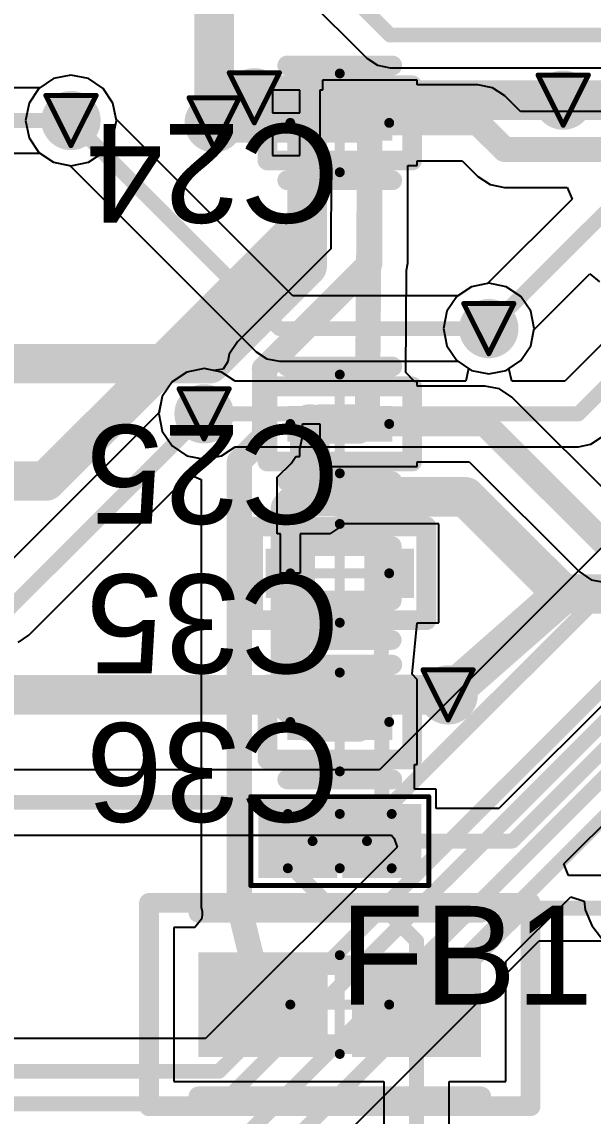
# Model space of a CAD drawing. Header units: millimetres. Extents: x 9.6 to 105, y 7.6 to 66.9.
# Drawn here: x 51.27 to 57.04, y 34.39 to 45.47 of the extents above; entities that cross this region are included whole.
import ezdxf

# ---------------------------------------------------------------- set-up
doc = ezdxf.new("R2010")
doc.units = ezdxf.units.MM
for name, color, linetype in [('BottomLayer', 5, 'Continuous'), ('BottomSolder', 6, 'Continuous'), ('DrillDrawing', 1, 'Continuous'), ('Mechanical13', 56, 'Continuous'), ('Mechanical15', 56, 'Continuous'), ('Mechanical16', 56, 'Continuous'), ('Mechanical2', 216, 'Continuous'), ('Mechanical3', 76, 'Continuous'), ('Mechanical5', 56, 'Continuous'), ('TopLayer', 1, 'Continuous'), ('TopOverlay', 2, 'Continuous'), ('TopPaste', 8, 'Continuous'), ('TopSolder', 216, 'Continuous'), ('ViaHoleLayer', 16, 'Continuous')]:
    doc.layers.add(name, color=color, linetype=linetype)
doc.styles.add('Arial', font='arial.ttf', dxfattribs={"height": 0.2})

msp = doc.modelspace()

# ---------------------------------------------------------------- hatches: boundary and pattern name
at = {"layer": 'BottomLayer'}
h = msp.add_hatch(color=5, dxfattribs=at)
edge = h.paths.add_edge_path()
edge.add_arc((53.619, 44.704), 0.2, 0, 360)
h = msp.add_hatch(color=5, dxfattribs=at)
edge = h.paths.add_edge_path()
edge.add_arc((56.742, 44.68), 0.2, 0, 360)
h = msp.add_hatch(color=5, dxfattribs=at)
edge = h.paths.add_edge_path()
edge.add_arc((51.765, 44.474), 0.2, 0, 360)
h = msp.add_hatch(color=5, dxfattribs=at)
edge = h.paths.add_edge_path()
edge.add_arc((53.213, 44.45), 0.2, 0, 360)
h = msp.add_hatch(color=5, dxfattribs=at)
edge = h.paths.add_edge_path()
edge.add_arc((55.99, 42.367), 0.2, 0, 360)
h = msp.add_hatch(color=5, dxfattribs=at)
edge = h.paths.add_edge_path()
edge.add_arc((53.111, 41.504), 0.2, 0, 360)
h = msp.add_hatch(color=5, dxfattribs=at)
edge = h.paths.add_edge_path()
edge.add_arc((55.578, 38.659), 0.2, 0, 360)
at = {"layer": 'BottomSolder'}
h = msp.add_hatch(color=6, dxfattribs=at)
edge = h.paths.add_edge_path()
edge.add_arc((53.619, 44.704), 0.3, 0, 360)
h = msp.add_hatch(color=6, dxfattribs=at)
edge = h.paths.add_edge_path()
edge.add_arc((56.742, 44.68), 0.3, 0, 360)
h = msp.add_hatch(color=6, dxfattribs=at)
edge = h.paths.add_edge_path()
edge.add_arc((51.765, 44.474), 0.3, 0, 360)
h = msp.add_hatch(color=6, dxfattribs=at)
edge = h.paths.add_edge_path()
edge.add_arc((53.213, 44.45), 0.3, 0, 360)
h = msp.add_hatch(color=6, dxfattribs=at)
edge = h.paths.add_edge_path()
edge.add_arc((55.99, 42.367), 0.3, 0, 360)
h = msp.add_hatch(color=6, dxfattribs=at)
edge = h.paths.add_edge_path()
edge.add_arc((53.111, 41.504), 0.3, 0, 360)
h = msp.add_hatch(color=6, dxfattribs=at)
edge = h.paths.add_edge_path()
edge.add_arc((55.578, 38.659), 0.3, 0, 360)
at = {"layer": 'TopLayer'}
h = msp.add_hatch(color=1, dxfattribs=at)
edge = h.paths.add_edge_path()
edge.add_arc((53.619, 44.704), 0.2, 0, 360)
h = msp.add_hatch(color=1, dxfattribs=at)
edge = h.paths.add_edge_path()
edge.add_arc((56.742, 44.68), 0.2, 0, 360)
h = msp.add_hatch(color=1, dxfattribs=at)
edge = h.paths.add_edge_path()
edge.add_arc((51.765, 44.474), 0.2, 0, 360)
h = msp.add_hatch(color=1, dxfattribs=at)
edge = h.paths.add_edge_path()
edge.add_arc((53.213, 44.45), 0.2, 0, 360)
for points in [[(54.408, 44.269), (53.952, 44.269), (53.952, 44.631), (54.408, 44.631)], [(55.014, 44.269), (54.558, 44.269), (54.558, 44.631), (55.014, 44.631)], [(54.408, 41.221), (53.952, 41.221), (53.952, 41.583), (54.408, 41.583)], [(55.014, 41.221), (54.558, 41.221), (54.558, 41.583), (55.014, 41.583)], [(54.233, 39.64), (53.733, 39.64), (53.733, 40.14), (54.233, 40.14)], [(55.233, 39.64), (54.733, 39.64), (54.733, 40.14), (55.233, 40.14)], [(54.408, 38.204), (53.952, 38.204), (53.952, 38.565), (54.408, 38.565)], [(55.014, 38.204), (54.558, 38.204), (54.558, 38.565), (55.014, 38.565)], [(54.358, 37.454), (54.358, 36.904), (53.758, 36.904), (53.758, 37.454)], [(55.208, 37.454), (55.208, 36.904), (54.608, 36.904), (54.608, 37.454)], [(53.054, 36.053), (54.36, 36.053), (54.36, 34.995), (53.054, 34.995)], [(54.606, 36.053), (55.912, 36.053), (55.912, 34.995), (54.606, 34.995)]]:
    msp.add_hatch(color=1, dxfattribs=at).paths.add_polyline_path(points)
h = msp.add_hatch(color=1, dxfattribs=at)
edge = h.paths.add_edge_path()
edge.add_arc((55.99, 42.367), 0.2, 0, 360)
h = msp.add_hatch(color=1, dxfattribs=at)
edge = h.paths.add_edge_path()
edge.add_arc((53.111, 41.504), 0.2, 0, 360)
h = msp.add_hatch(color=1, dxfattribs=at)
edge = h.paths.add_edge_path()
edge.add_arc((55.578, 38.659), 0.2, 0, 360)
at = {"layer": 'TopPaste'}
for points in [[(54.408, 44.269), (53.952, 44.269), (53.952, 44.631), (54.408, 44.631)], [(55.014, 44.269), (54.558, 44.269), (54.558, 44.631), (55.014, 44.631)], [(54.408, 41.221), (53.952, 41.221), (53.952, 41.583), (54.408, 41.583)], [(55.014, 41.221), (54.558, 41.221), (54.558, 41.583), (55.014, 41.583)], [(54.233, 39.64), (53.733, 39.64), (53.733, 40.14), (54.233, 40.14)], [(55.233, 39.64), (54.733, 39.64), (54.733, 40.14), (55.233, 40.14)], [(54.408, 38.204), (53.952, 38.204), (53.952, 38.565), (54.408, 38.565)], [(55.014, 38.204), (54.558, 38.204), (54.558, 38.565), (55.014, 38.565)], [(54.308, 37.404), (54.308, 36.954), (53.808, 36.954), (53.808, 37.404)], [(55.158, 37.404), (55.158, 36.954), (54.658, 36.954), (54.658, 37.404)], [(53.054, 36.053), (54.36, 36.053), (54.36, 34.995), (53.054, 34.995)], [(54.606, 36.053), (55.912, 36.053), (55.912, 34.995), (54.606, 34.995)]]:
    msp.add_hatch(color=8, dxfattribs=at).paths.add_polyline_path(points)
at = {"layer": 'TopSolder'}
h = msp.add_hatch(color=216, dxfattribs=at)
edge = h.paths.add_edge_path()
edge.add_arc((53.619, 44.704), 0.3, 0, 360)
h = msp.add_hatch(color=216, dxfattribs=at)
edge = h.paths.add_edge_path()
edge.add_arc((56.742, 44.68), 0.3, 0, 360)
h = msp.add_hatch(color=216, dxfattribs=at)
edge = h.paths.add_edge_path()
edge.add_arc((51.765, 44.474), 0.3, 0, 360)
h = msp.add_hatch(color=216, dxfattribs=at)
edge = h.paths.add_edge_path()
edge.add_arc((53.213, 44.45), 0.3, 0, 360)
for points in [[(54.408, 44.269), (53.952, 44.269), (53.952, 44.631), (54.408, 44.631)], [(55.014, 44.269), (54.558, 44.269), (54.558, 44.631), (55.014, 44.631)], [(54.408, 41.221), (53.952, 41.221), (53.952, 41.583), (54.408, 41.583)], [(55.014, 41.221), (54.558, 41.221), (54.558, 41.583), (55.014, 41.583)], [(54.233, 39.64), (53.733, 39.64), (53.733, 40.14), (54.233, 40.14)], [(55.233, 39.64), (54.733, 39.64), (54.733, 40.14), (55.233, 40.14)], [(54.408, 38.204), (53.952, 38.204), (53.952, 38.565), (54.408, 38.565)], [(55.014, 38.204), (54.558, 38.204), (54.558, 38.565), (55.014, 38.565)], [(54.458, 37.554), (54.458, 36.804), (53.658, 36.804), (53.658, 37.554)], [(55.308, 37.554), (55.308, 36.804), (54.508, 36.804), (54.508, 37.554)], [(53.054, 36.053), (54.36, 36.053), (54.36, 34.995), (53.054, 34.995)], [(54.606, 36.053), (55.912, 36.053), (55.912, 34.995), (54.606, 34.995)]]:
    msp.add_hatch(color=216, dxfattribs=at).paths.add_polyline_path(points)
h = msp.add_hatch(color=216, dxfattribs=at)
edge = h.paths.add_edge_path()
edge.add_arc((55.99, 42.367), 0.3, 0, 360)
h = msp.add_hatch(color=216, dxfattribs=at)
edge = h.paths.add_edge_path()
edge.add_arc((53.111, 41.504), 0.3, 0, 360)
h = msp.add_hatch(color=216, dxfattribs=at)
edge = h.paths.add_edge_path()
edge.add_arc((55.578, 38.659), 0.3, 0, 360)
at = {"layer": 'ViaHoleLayer'}
h = msp.add_hatch(color=16, dxfattribs=at)
edge = h.paths.add_edge_path()
edge.add_arc((53.619, 44.704), 0.1, 0, 360)
h = msp.add_hatch(color=16, dxfattribs=at)
edge = h.paths.add_edge_path()
edge.add_arc((56.742, 44.68), 0.1, 0, 360)
h = msp.add_hatch(color=16, dxfattribs=at)
edge = h.paths.add_edge_path()
edge.add_arc((51.765, 44.474), 0.1, 0, 360)
h = msp.add_hatch(color=16, dxfattribs=at)
edge = h.paths.add_edge_path()
edge.add_arc((53.213, 44.45), 0.1, 0, 360)
h = msp.add_hatch(color=16, dxfattribs=at)
edge = h.paths.add_edge_path()
edge.add_arc((55.99, 42.367), 0.1, 0, 360)
h = msp.add_hatch(color=16, dxfattribs=at)
edge = h.paths.add_edge_path()
edge.add_arc((53.111, 41.504), 0.1, 0, 360)
h = msp.add_hatch(color=16, dxfattribs=at)
edge = h.paths.add_edge_path()
edge.add_arc((55.578, 38.659), 0.1, 0, 360)

# ---------------------------------------------------------------- linework, layer by layer
at = {"layer": 'BottomLayer'}
for p, q in [((51.59, 44.898), (51.441, 44.799)), ((51.765, 44.933), (51.59, 44.898)), ((51.941, 44.898), (51.765, 44.933)), ((52.09, 44.799), (51.941, 44.898)), ((51.441, 44.799), (51.341, 44.65)), ((52.189, 44.65), (52.09, 44.799)), ((51.341, 44.65), (51.306, 44.474)), ((52.222, 44.487), (52.189, 44.65)), ((51.306, 44.474), (51.341, 44.299)), ((54.01, 42.699), (52.222, 44.487)), ((51.341, 44.299), (51.441, 44.15)), ((51.441, 44.15), (51.59, 44.051)), ((51.59, 44.051), (51.753, 44.018)), ((51.753, 44.018), (53.638, 42.133)), ((55.814, 42.791), (55.676, 42.699)), ((55.99, 42.826), (55.814, 42.791)), ((56.165, 42.791), (55.99, 42.826)), ((56.314, 42.692), (56.165, 42.791)), ((55.676, 42.699), (54.01, 42.699)), ((56.414, 42.543), (56.314, 42.692)), ((56.448, 42.367), (56.414, 42.543)), ((56.414, 42.192), (56.448, 42.367)), ((57.174, 42.25), (56.759, 41.835)), ((53.638, 42.133), (53.746, 42.061)), ((56.314, 42.043), (56.414, 42.192)), ((53.746, 42.061), (53.872, 42.036)), ((53.872, 42.036), (55.676, 42.036)), ((55.676, 42.036), (55.786, 41.962)), ((56.193, 41.962), (56.314, 42.043)), ((52.936, 41.927), (52.787, 41.828)), ((53.111, 41.962), (52.936, 41.927)), ((53.287, 41.927), (53.111, 41.962)), ((53.425, 41.835), (53.287, 41.927)), ((55.786, 41.962), (55.757, 41.835)), ((56.222, 41.835), (56.193, 41.962)), ((52.787, 41.828), (52.688, 41.679)), ((55.757, 41.835), (53.425, 41.835)), ((56.759, 41.835), (56.222, 41.835)), ((52.688, 41.679), (52.653, 41.504)), ((52.653, 41.504), (52.688, 41.328)), ((52.688, 41.328), (52.787, 41.179)), ((57.023, 41.197), (57.13, 41.269)), ((52.787, 41.179), (52.936, 41.08)), ((53.287, 41.08), (53.425, 41.172)), ((53.425, 41.172), (56.896, 41.172)), ((56.748, 36.948), (60.933, 41.134)), ((56.896, 41.172), (57.023, 41.197)), ((52.936, 41.08), (53.111, 41.045)), ((53.111, 41.045), (53.287, 41.08)), ((57.623, 40.642), (54.884, 37.902)), ((54.884, 37.902), (38.088, 37.902)), ((38.088, 37.24), (55.006, 37.24)), ((55.006, 37.24), (55.033, 37.206)), ((55.065, 37.119), (53.127, 35.18)), ((55.033, 37.206), (55.065, 37.119)), ((56.796, 36.831), (56.748, 36.948)), ((57.998, 36.831), (56.796, 36.831)), ((53.902, 33.57), (56.5, 36.168)), ((56.5, 36.168), (63.853, 36.168)), ((53.127, 35.18), (23.978, 35.18))]:
    msp.add_line(p, q, dxfattribs=at)
for points, const_width in [([(53.213, 44.45), (53.213, 59.436)], 0.4), ([(53.619, 44.704), (53.67, 44.68)], 0.4), ([(53.67, 44.68), (56.742, 44.68)], 0.4), ([(51.765, 44.474), (53.872, 42.367)], 0.15), ([(53.872, 42.367), (55.99, 42.367)], 0.15), ([(56.896, 41.504), (57.506, 42.113)], 0.15), ([(53.077, 33.747), (61.011, 41.68)], 0.15), ([(53.111, 41.504), (56.896, 41.504)], 0.15), ([(55.021, 37.571), (58.293, 40.843)], 0.15), ([(53.289, 34.519), (59.03, 40.259)], 0.15), ([(53.264, 34.849), (58.655, 40.24)], 0.15), ([(45.711, 38.659), (55.578, 38.659)], 0.4), ([(37.774, 37.571), (55.021, 37.571)], 0.15), ([(53.359, 33.497), (56.363, 36.5)], 0.15), ([(56.363, 36.5), (64.167, 36.5)], 0.15), ([(23.978, 34.849), (53.264, 34.849)], 0.15), ([(24.384, 34.519), (53.289, 34.519)], 0.15)]:
    msp.add_lwpolyline(points, dxfattribs=dict(at, const_width=const_width))
for points, const_width in [([(53.519, 44.704, 1), (53.719, 44.704, 1)], 0.2), ([(53.57, 44.68, 1), (53.77, 44.68, 1)], 0.2), ([(53.57, 44.68, 1), (53.77, 44.68, 1)], 0.2), ([(56.642, 44.68, 1), (56.842, 44.68, 1)], 0.2), ([(53.113, 44.45, 1), (53.313, 44.45, 1)], 0.2), ([(51.728, 44.474, 1), (51.803, 44.474, 1)], 0.075), ([(53.835, 42.367, 1), (53.91, 42.367, 1)], 0.075), ([(53.835, 42.367, 1), (53.91, 42.367, 1)], 0.075), ([(55.952, 42.367, 1), (56.027, 42.367, 1)], 0.075), ([(53.074, 41.504, 1), (53.149, 41.504, 1)], 0.075), ([(56.858, 41.504, 1), (56.934, 41.504, 1)], 0.075), ([(56.858, 41.504, 1), (56.934, 41.504, 1)], 0.075), ([(55.478, 38.659, 1), (55.678, 38.659, 1)], 0.2), ([(54.983, 37.571, 1), (55.058, 37.571, 1)], 0.075), ([(54.983, 37.571, 1), (55.058, 37.571, 1)], 0.075), ([(56.325, 36.5, 1), (56.4, 36.5, 1)], 0.075), ([(56.325, 36.5, 1), (56.4, 36.5, 1)], 0.075), ([(53.226, 34.849, 1), (53.301, 34.849, 1)], 0.075), ([(53.226, 34.849, 1), (53.301, 34.849, 1)], 0.075), ([(53.252, 34.519, 1), (53.327, 34.519, 1)], 0.075), ([(53.252, 34.519, 1), (53.327, 34.519, 1)], 0.075)]:
    msp.add_lwpolyline(points, format="xyb", close=True, dxfattribs=dict(at, const_width=const_width))
at = {"layer": 'DrillDrawing', "const_width": 0.0508}
for points in [[(53.365, 44.958), (53.873, 44.958)], [(53.365, 44.958), (53.619, 44.45)], [(53.619, 44.45), (53.873, 44.958)], [(56.488, 44.934), (56.996, 44.934)], [(56.488, 44.934), (56.742, 44.426)], [(56.742, 44.426), (56.996, 44.934)], [(51.511, 44.728), (52.019, 44.728)], [(51.511, 44.728), (51.765, 44.22)], [(51.765, 44.22), (52.019, 44.728)], [(52.959, 44.704), (53.467, 44.704)], [(52.959, 44.704), (53.213, 44.196)], [(53.213, 44.196), (53.467, 44.704)], [(55.736, 42.621), (56.244, 42.621)], [(55.736, 42.621), (55.99, 42.113)], [(55.99, 42.113), (56.244, 42.621)], [(52.857, 41.758), (53.365, 41.758)], [(52.857, 41.758), (53.111, 41.25)], [(53.111, 41.25), (53.365, 41.758)], [(55.324, 38.913), (55.832, 38.913)], [(55.324, 38.913), (55.578, 38.405)], [(55.578, 38.405), (55.832, 38.913)]]:
    msp.add_lwpolyline(points, dxfattribs=at)
at = {"layer": 'DrillDrawing', "const_width": 0.0254}
for points in [[(53.353, 44.958, 1), (53.378, 44.958, 1)], [(53.353, 44.958, 1), (53.378, 44.958, 1)], [(53.861, 44.958, 1), (53.886, 44.958, 1)], [(53.861, 44.958, 1), (53.886, 44.958, 1)], [(56.475, 44.934, 1), (56.501, 44.934, 1)], [(56.475, 44.934, 1), (56.501, 44.934, 1)], [(56.983, 44.934, 1), (57.009, 44.934, 1)], [(56.983, 44.934, 1), (57.009, 44.934, 1)], [(51.498, 44.728, 1), (51.524, 44.728, 1)], [(51.498, 44.728, 1), (51.524, 44.728, 1)], [(52.007, 44.728, 1), (52.032, 44.728, 1)], [(52.007, 44.728, 1), (52.032, 44.728, 1)], [(52.946, 44.704, 1), (52.972, 44.704, 1)], [(52.946, 44.704, 1), (52.972, 44.704, 1)], [(53.454, 44.704, 1), (53.48, 44.704, 1)], [(53.454, 44.704, 1), (53.48, 44.704, 1)], [(53.607, 44.45, 1), (53.632, 44.45, 1)], [(53.607, 44.45, 1), (53.632, 44.45, 1)], [(56.729, 44.426, 1), (56.755, 44.426, 1)], [(56.729, 44.426, 1), (56.755, 44.426, 1)], [(51.752, 44.22, 1), (51.778, 44.22, 1)], [(51.752, 44.22, 1), (51.778, 44.22, 1)], [(53.2, 44.196, 1), (53.226, 44.196, 1)], [(53.2, 44.196, 1), (53.226, 44.196, 1)], [(55.723, 42.621, 1), (55.748, 42.621, 1)], [(55.723, 42.621, 1), (55.748, 42.621, 1)], [(56.231, 42.621, 1), (56.256, 42.621, 1)], [(56.231, 42.621, 1), (56.256, 42.621, 1)], [(55.977, 42.113, 1), (56.002, 42.113, 1)], [(55.977, 42.113, 1), (56.002, 42.113, 1)], [(52.845, 41.758, 1), (52.87, 41.758, 1)], [(52.845, 41.758, 1), (52.87, 41.758, 1)], [(53.353, 41.758, 1), (53.378, 41.758, 1)], [(53.353, 41.758, 1), (53.378, 41.758, 1)], [(53.099, 41.25, 1), (53.124, 41.25, 1)], [(53.099, 41.25, 1), (53.124, 41.25, 1)], [(55.312, 38.913, 1), (55.337, 38.913, 1)], [(55.312, 38.913, 1), (55.337, 38.913, 1)], [(55.82, 38.913, 1), (55.845, 38.913, 1)], [(55.82, 38.913, 1), (55.845, 38.913, 1)], [(55.566, 38.405, 1), (55.591, 38.405, 1)], [(55.566, 38.405, 1), (55.591, 38.405, 1)]]:
    msp.add_lwpolyline(points, format="xyb", close=True, dxfattribs=at)
at = {"layer": 'Mechanical13', "const_width": 0.1}
for points in [[(53.958, 36.904), (53.958, 37.454)], [(53.958, 37.454), (55.008, 37.454)], [(55.008, 36.904), (55.008, 37.454)], [(53.958, 36.904), (55.008, 36.904)]]:
    msp.add_lwpolyline(points, dxfattribs=at)
at = {"layer": 'Mechanical13', "const_width": 0.05}
for points in [[(53.933, 37.454, 1), (53.983, 37.454, 1)], [(53.933, 37.454, 1), (53.983, 37.454, 1)], [(54.983, 37.454, 1), (55.033, 37.454, 1)], [(54.983, 37.454, 1), (55.033, 37.454, 1)], [(53.933, 36.904, 1), (53.983, 36.904, 1)], [(53.933, 36.904, 1), (53.983, 36.904, 1)], [(54.983, 36.904, 1), (55.033, 36.904, 1)], [(54.983, 36.904, 1), (55.033, 36.904, 1)]]:
    msp.add_lwpolyline(points, format="xyb", close=True, dxfattribs=at)
at = {"layer": 'Mechanical15'}
for points, const_width in [([(53.583, 36.729), (53.583, 37.629)], 0.05), ([(53.583, 37.629), (55.383, 37.629)], 0.05), ([(55.383, 36.729), (55.383, 37.629)], 0.05), ([(54.483, 36.904), (54.483, 37.454)], 0.1), ([(54.208, 37.179), (54.758, 37.179)], 0.1), ([(53.583, 36.729), (55.383, 36.729)], 0.05)]:
    msp.add_lwpolyline(points, dxfattribs=dict(at, const_width=const_width))
for points, const_width in [([(53.57, 37.629, 1), (53.595, 37.629, 1)], 0.025), ([(53.57, 37.629, 1), (53.595, 37.629, 1)], 0.025), ([(55.371, 37.629, 1), (55.396, 37.629, 1)], 0.025), ([(55.371, 37.629, 1), (55.396, 37.629, 1)], 0.025), ([(54.458, 37.454, 1), (54.508, 37.454, 1)], 0.05), ([(54.183, 37.179, 1), (54.233, 37.179, 1)], 0.05), ([(54.733, 37.179, 1), (54.783, 37.179, 1)], 0.05), ([(54.458, 36.904, 1), (54.508, 36.904, 1)], 0.05), ([(53.57, 36.729, 1), (53.595, 36.729, 1)], 0.025), ([(53.57, 36.729, 1), (53.595, 36.729, 1)], 0.025), ([(55.371, 36.729, 1), (55.396, 36.729, 1)], 0.025), ([(55.371, 36.729, 1), (55.396, 36.729, 1)], 0.025)]:
    msp.add_lwpolyline(points, format="xyb", close=True, dxfattribs=dict(at, const_width=const_width))
at = {"layer": 'Mechanical16', "const_width": 0.1}
for points in [[(54.483, 43.95), (54.483, 44.95)], [(53.983, 44.45), (54.983, 44.45)], [(54.483, 40.902), (54.483, 41.902)], [(53.983, 41.402), (54.983, 41.402)], [(54.483, 39.39), (54.483, 40.39)], [(53.983, 39.89), (54.983, 39.89)], [(54.483, 37.885), (54.483, 38.885)], [(53.983, 38.385), (54.983, 38.385)], [(54.483, 35.024), (54.483, 36.024)], [(53.983, 35.524), (54.983, 35.524)]]:
    msp.add_lwpolyline(points, dxfattribs=at)
at = {"layer": 'Mechanical16', "const_width": 0.05}
for points in [[(54.458, 44.95, 1), (54.508, 44.95, 1)], [(53.958, 44.45, 1), (54.008, 44.45, 1)], [(54.958, 44.45, 1), (55.008, 44.45, 1)], [(54.458, 43.95, 1), (54.508, 43.95, 1)], [(54.458, 41.902, 1), (54.508, 41.902, 1)], [(53.958, 41.402, 1), (54.008, 41.402, 1)], [(54.958, 41.402, 1), (55.008, 41.402, 1)], [(54.458, 40.902, 1), (54.508, 40.902, 1)], [(54.458, 40.39, 1), (54.508, 40.39, 1)], [(53.958, 39.89, 1), (54.008, 39.89, 1)], [(54.958, 39.89, 1), (55.008, 39.89, 1)], [(54.458, 39.39, 1), (54.508, 39.39, 1)], [(54.458, 38.885, 1), (54.508, 38.885, 1)], [(53.958, 38.385, 1), (54.008, 38.385, 1)], [(54.958, 38.385, 1), (55.008, 38.385, 1)], [(54.458, 37.885, 1), (54.508, 37.885, 1)], [(54.458, 36.024, 1), (54.508, 36.024, 1)], [(53.958, 35.524, 1), (54.008, 35.524, 1)], [(54.958, 35.524, 1), (55.008, 35.524, 1)], [(54.458, 35.024, 1), (54.508, 35.024, 1)]]:
    msp.add_lwpolyline(points, format="xyb", close=True, dxfattribs=at)
at = {"layer": 'Mechanical2', "const_width": 0.2}
for points in [[(54.283, 44.35), (54.283, 44.55)], [(54.283, 44.55), (54.683, 44.55)], [(54.683, 44.35), (54.683, 44.55)], [(54.283, 44.35), (54.683, 44.35)], [(54.283, 41.302), (54.283, 41.502)], [(54.283, 41.502), (54.683, 41.502)], [(54.683, 41.302), (54.683, 41.502)], [(54.283, 41.302), (54.683, 41.302)], [(53.958, 39.615), (53.958, 40.165)], [(53.958, 40.165), (55.008, 40.165)], [(55.008, 39.615), (55.008, 40.165)], [(53.958, 39.615), (55.008, 39.615)], [(54.283, 38.285), (54.283, 38.485)], [(54.283, 38.485), (54.683, 38.485)], [(54.683, 38.285), (54.683, 38.485)], [(54.283, 38.285), (54.683, 38.285)], [(53.683, 35.924), (55.283, 35.924)], [(53.683, 35.124), (53.683, 35.924)], [(55.283, 35.124), (55.283, 35.924)], [(53.683, 35.124), (55.283, 35.124)]]:
    msp.add_lwpolyline(points, dxfattribs=at)
at = {"layer": 'Mechanical2', "const_width": 0.1}
for points in [[(54.233, 44.55, 1), (54.333, 44.55, 1)], [(54.233, 44.55, 1), (54.333, 44.55, 1)], [(54.633, 44.55, 1), (54.733, 44.55, 1)], [(54.633, 44.55, 1), (54.733, 44.55, 1)], [(54.233, 44.35, 1), (54.333, 44.35, 1)], [(54.233, 44.35, 1), (54.333, 44.35, 1)], [(54.633, 44.35, 1), (54.733, 44.35, 1)], [(54.633, 44.35, 1), (54.733, 44.35, 1)], [(54.233, 41.502, 1), (54.333, 41.502, 1)], [(54.233, 41.502, 1), (54.333, 41.502, 1)], [(54.633, 41.502, 1), (54.733, 41.502, 1)], [(54.633, 41.502, 1), (54.733, 41.502, 1)], [(54.233, 41.302, 1), (54.333, 41.302, 1)], [(54.233, 41.302, 1), (54.333, 41.302, 1)], [(54.633, 41.302, 1), (54.733, 41.302, 1)], [(54.633, 41.302, 1), (54.733, 41.302, 1)], [(53.908, 40.165, 1), (54.008, 40.165, 1)], [(53.908, 40.165, 1), (54.008, 40.165, 1)], [(54.958, 40.165, 1), (55.058, 40.165, 1)], [(54.958, 40.165, 1), (55.058, 40.165, 1)], [(53.908, 39.615, 1), (54.008, 39.615, 1)], [(53.908, 39.615, 1), (54.008, 39.615, 1)], [(54.958, 39.615, 1), (55.058, 39.615, 1)], [(54.958, 39.615, 1), (55.058, 39.615, 1)], [(54.233, 38.485, 1), (54.333, 38.485, 1)], [(54.233, 38.485, 1), (54.333, 38.485, 1)], [(54.633, 38.485, 1), (54.733, 38.485, 1)], [(54.633, 38.485, 1), (54.733, 38.485, 1)], [(54.233, 38.285, 1), (54.333, 38.285, 1)], [(54.233, 38.285, 1), (54.333, 38.285, 1)], [(54.633, 38.285, 1), (54.733, 38.285, 1)], [(54.633, 38.285, 1), (54.733, 38.285, 1)], [(53.633, 35.924, 1), (53.733, 35.924, 1)], [(53.633, 35.924, 1), (53.733, 35.924, 1)], [(55.233, 35.924, 1), (55.333, 35.924, 1)], [(55.233, 35.924, 1), (55.333, 35.924, 1)], [(53.633, 35.124, 1), (53.733, 35.124, 1)], [(53.633, 35.124, 1), (53.733, 35.124, 1)], [(55.233, 35.124, 1), (55.333, 35.124, 1)], [(55.233, 35.124, 1), (55.333, 35.124, 1)]]:
    msp.add_lwpolyline(points, format="xyb", close=True, dxfattribs=at)
at = {"layer": 'Mechanical3', "const_width": 0.2}
for points in [[(53.752, 44.069), (53.752, 44.831)], [(53.752, 44.831), (55.214, 44.831)], [(55.214, 44.069), (55.214, 44.831)], [(53.752, 44.069), (55.214, 44.069)], [(53.752, 41.021), (53.752, 41.783)], [(53.752, 41.783), (55.214, 41.783)], [(55.214, 41.021), (55.214, 41.783)], [(53.752, 41.021), (55.214, 41.021)], [(53.608, 39.415), (53.608, 40.365)], [(53.608, 40.365), (55.358, 40.365)], [(55.358, 39.415), (55.358, 40.365)], [(53.608, 39.415), (55.358, 39.415)], [(53.752, 38.004), (53.752, 38.765)], [(53.752, 38.765), (55.214, 38.765)], [(55.214, 38.004), (55.214, 38.765)], [(53.752, 38.004), (55.214, 38.004)], [(52.554, 36.553), (56.412, 36.553)], [(52.554, 34.495), (52.554, 36.553)], [(56.412, 34.495), (56.412, 36.553)], [(52.554, 34.495), (56.412, 34.495)]]:
    msp.add_lwpolyline(points, dxfattribs=at)
at = {"layer": 'Mechanical3', "const_width": 0.1}
for points in [[(53.702, 44.831, 1), (53.802, 44.831, 1)], [(53.702, 44.831, 1), (53.802, 44.831, 1)], [(55.164, 44.831, 1), (55.264, 44.831, 1)], [(55.164, 44.831, 1), (55.264, 44.831, 1)], [(53.702, 44.069, 1), (53.802, 44.069, 1)], [(53.702, 44.069, 1), (53.802, 44.069, 1)], [(55.164, 44.069, 1), (55.264, 44.069, 1)], [(55.164, 44.069, 1), (55.264, 44.069, 1)], [(53.702, 41.783, 1), (53.802, 41.783, 1)], [(53.702, 41.783, 1), (53.802, 41.783, 1)], [(55.164, 41.783, 1), (55.264, 41.783, 1)], [(55.164, 41.783, 1), (55.264, 41.783, 1)], [(53.702, 41.021, 1), (53.802, 41.021, 1)], [(53.702, 41.021, 1), (53.802, 41.021, 1)], [(55.164, 41.021, 1), (55.264, 41.021, 1)], [(55.164, 41.021, 1), (55.264, 41.021, 1)], [(53.558, 40.365, 1), (53.658, 40.365, 1)], [(53.558, 40.365, 1), (53.658, 40.365, 1)], [(55.308, 40.365, 1), (55.408, 40.365, 1)], [(55.308, 40.365, 1), (55.408, 40.365, 1)], [(53.558, 39.415, 1), (53.658, 39.415, 1)], [(53.558, 39.415, 1), (53.658, 39.415, 1)], [(55.308, 39.415, 1), (55.408, 39.415, 1)], [(55.308, 39.415, 1), (55.408, 39.415, 1)], [(53.702, 38.765, 1), (53.802, 38.765, 1)], [(53.702, 38.765, 1), (53.802, 38.765, 1)], [(55.164, 38.765, 1), (55.264, 38.765, 1)], [(55.164, 38.765, 1), (55.264, 38.765, 1)], [(53.702, 38.004, 1), (53.802, 38.004, 1)], [(53.702, 38.004, 1), (53.802, 38.004, 1)], [(55.164, 38.004, 1), (55.264, 38.004, 1)], [(55.164, 38.004, 1), (55.264, 38.004, 1)], [(52.504, 36.553, 1), (52.604, 36.553, 1)], [(52.504, 36.553, 1), (52.604, 36.553, 1)], [(56.362, 36.553, 1), (56.462, 36.553, 1)], [(56.362, 36.553, 1), (56.462, 36.553, 1)], [(52.504, 34.495, 1), (52.604, 34.495, 1)], [(52.504, 34.495, 1), (52.604, 34.495, 1)], [(56.362, 34.495, 1), (56.462, 34.495, 1)], [(56.362, 34.495, 1), (56.462, 34.495, 1)]]:
    msp.add_lwpolyline(points, format="xyb", close=True, dxfattribs=at)
at = {"layer": 'Mechanical5', "const_width": 0.2}
for points in [[(53.752, 44.069), (53.752, 44.831)], [(53.752, 44.831), (55.214, 44.831)], [(55.214, 44.069), (55.214, 44.831)], [(53.752, 44.069), (55.214, 44.069)], [(53.752, 41.021), (53.752, 41.783)], [(53.752, 41.783), (55.214, 41.783)], [(55.214, 41.021), (55.214, 41.783)], [(53.752, 41.021), (55.214, 41.021)], [(53.608, 39.415), (53.608, 40.365)], [(53.608, 40.365), (55.358, 40.365)], [(55.358, 39.415), (55.358, 40.365)], [(53.608, 39.415), (55.358, 39.415)], [(53.752, 38.004), (53.752, 38.765)], [(53.752, 38.765), (55.214, 38.765)], [(55.214, 38.004), (55.214, 38.765)], [(53.752, 38.004), (55.214, 38.004)], [(52.554, 36.553), (56.412, 36.553)], [(52.554, 34.495), (52.554, 36.553)], [(56.412, 34.495), (56.412, 36.553)], [(52.554, 34.495), (56.412, 34.495)]]:
    msp.add_lwpolyline(points, dxfattribs=at)
at = {"layer": 'Mechanical5', "const_width": 0.1}
for points in [[(53.702, 44.831, 1), (53.802, 44.831, 1)], [(53.702, 44.831, 1), (53.802, 44.831, 1)], [(55.164, 44.831, 1), (55.264, 44.831, 1)], [(55.164, 44.831, 1), (55.264, 44.831, 1)], [(53.702, 44.069, 1), (53.802, 44.069, 1)], [(53.702, 44.069, 1), (53.802, 44.069, 1)], [(55.164, 44.069, 1), (55.264, 44.069, 1)], [(55.164, 44.069, 1), (55.264, 44.069, 1)], [(53.702, 41.783, 1), (53.802, 41.783, 1)], [(53.702, 41.783, 1), (53.802, 41.783, 1)], [(55.164, 41.783, 1), (55.264, 41.783, 1)], [(55.164, 41.783, 1), (55.264, 41.783, 1)], [(53.702, 41.021, 1), (53.802, 41.021, 1)], [(53.702, 41.021, 1), (53.802, 41.021, 1)], [(55.164, 41.021, 1), (55.264, 41.021, 1)], [(55.164, 41.021, 1), (55.264, 41.021, 1)], [(53.558, 40.365, 1), (53.658, 40.365, 1)], [(53.558, 40.365, 1), (53.658, 40.365, 1)], [(55.308, 40.365, 1), (55.408, 40.365, 1)], [(55.308, 40.365, 1), (55.408, 40.365, 1)], [(53.558, 39.415, 1), (53.658, 39.415, 1)], [(53.558, 39.415, 1), (53.658, 39.415, 1)], [(55.308, 39.415, 1), (55.408, 39.415, 1)], [(55.308, 39.415, 1), (55.408, 39.415, 1)], [(53.702, 38.765, 1), (53.802, 38.765, 1)], [(53.702, 38.765, 1), (53.802, 38.765, 1)], [(55.164, 38.765, 1), (55.264, 38.765, 1)], [(55.164, 38.765, 1), (55.264, 38.765, 1)], [(53.702, 38.004, 1), (53.802, 38.004, 1)], [(53.702, 38.004, 1), (53.802, 38.004, 1)], [(55.164, 38.004, 1), (55.264, 38.004, 1)], [(55.164, 38.004, 1), (55.264, 38.004, 1)], [(52.504, 36.553, 1), (52.604, 36.553, 1)], [(52.504, 36.553, 1), (52.604, 36.553, 1)], [(56.362, 36.553, 1), (56.462, 36.553, 1)], [(56.362, 36.553, 1), (56.462, 36.553, 1)], [(52.504, 34.495, 1), (52.604, 34.495, 1)], [(52.504, 34.495, 1), (52.604, 34.495, 1)], [(56.362, 34.495, 1), (56.462, 34.495, 1)], [(56.362, 34.495, 1), (56.462, 34.495, 1)]]:
    msp.add_lwpolyline(points, format="xyb", close=True, dxfattribs=at)
at = {"layer": 'TopLayer'}
for p, q in [((54.092, 45.77), (54.757, 45.105)), ((54.757, 45.105), (54.864, 45.033)), ((54.864, 45.033), (54.991, 45.008)), ((54.991, 45.008), (59.067, 45.008)), ((51.59, 44.898), (51.451, 44.806)), ((51.765, 44.933), (51.59, 44.898)), ((51.941, 44.898), (51.765, 44.933)), ((52.09, 44.799), (51.941, 44.898)), ((55.264, 44.881), (54.308, 44.881)), ((54.308, 44.881), (54.308, 44.781)), ((55.264, 44.834), (55.264, 44.881)), ((51.451, 44.806), (49.108, 44.806)), ((52.189, 44.65), (52.09, 44.799)), ((54.08, 44.781), (53.802, 44.781)), ((53.802, 44.781), (53.802, 44.55)), ((54.08, 44.55), (54.08, 44.781)), ((54.308, 44.781), (54.28, 44.781)), ((54.28, 44.781), (54.28, 44.45)), ((55.88, 44.834), (55.264, 44.834)), ((56.027, 44.805), (55.88, 44.834)), ((55.88, 44.834), (55.88, 44.834)), ((56.152, 44.722), (56.027, 44.805)), ((52.224, 44.474), (52.189, 44.65)), ((56.309, 44.564), (56.152, 44.722)), ((53.802, 44.55), (54.08, 44.55)), ((59.067, 44.564), (56.309, 44.564)), ((52.189, 44.299), (52.224, 44.474)), ((54.28, 44.45), (54.28, 44.062)), ((54.08, 44.35), (53.802, 44.35)), ((53.802, 44.35), (53.802, 44.119)), ((54.08, 44.119), (54.08, 44.35)), ((52.09, 44.15), (52.189, 44.299)), ((50.111, 44.143), (51.451, 44.143)), ((51.451, 44.143), (51.59, 44.051)), ((51.941, 44.051), (52.09, 44.15)), ((53.802, 44.119), (54.08, 44.119)), ((51.59, 44.051), (51.765, 44.016)), ((51.765, 44.016), (51.941, 44.051)), ((54.28, 44.062), (54.308, 44.019)), ((54.308, 44.019), (54.308, 44.019)), ((54.308, 44.019), (54.397, 43.929)), ((55.172, 43.028), (55.172, 44.019)), ((55.172, 44.019), (55.264, 44.019)), ((55.264, 44.019), (55.264, 44.066)), ((55.264, 44.066), (55.721, 44.066)), ((55.721, 44.066), (55.878, 43.908)), ((54.397, 43.929), (54.392, 43.175)), ((55.878, 43.908), (56.003, 43.825)), ((56.003, 43.825), (56.15, 43.796)), ((56.15, 43.796), (56.15, 43.796)), ((56.15, 43.796), (56.783, 43.796)), ((56.783, 43.796), (56.832, 43.678)), ((56.832, 43.678), (55.977, 42.824)), ((54.392, 43.175), (53.449, 42.233)), ((55.159, 42.96), (55.172, 43.028)), ((55.172, 43.028), (55.172, 43.028)), ((55.151, 41.923), (55.159, 42.96)), ((56.446, 42.355), (57.012, 42.921)), ((57.012, 42.921), (57.11, 42.84)), ((55.814, 42.791), (55.665, 42.692)), ((55.977, 42.824), (55.814, 42.791)), ((55.665, 42.692), (55.566, 42.543)), ((55.566, 42.543), (55.531, 42.367)), ((55.531, 42.367), (55.566, 42.192)), ((56.414, 42.192), (56.446, 42.355)), ((53.449, 42.233), (53.366, 42.108)), ((53.366, 42.108), (53.351, 42.034)), ((55.566, 42.192), (55.665, 42.043)), ((56.314, 42.043), (56.414, 42.192)), ((53.351, 42.034), (53.304, 41.956)), ((55.665, 42.043), (55.814, 41.943)), ((56.165, 41.943), (56.314, 42.043)), ((52.936, 41.927), (52.787, 41.828)), ((53.111, 41.962), (52.936, 41.927)), ((53.21, 41.943), (53.111, 41.962)), ((53.304, 41.956), (53.21, 41.943)), ((55.24, 41.833), (55.151, 41.923)), ((55.814, 41.943), (55.99, 41.908)), ((55.99, 41.908), (56.165, 41.943)), ((52.787, 41.828), (52.688, 41.679)), ((55.264, 41.833), (55.24, 41.833)), ((55.264, 41.786), (55.264, 41.833)), ((55.951, 41.786), (55.264, 41.786)), ((56.099, 41.757), (55.951, 41.786)), ((55.951, 41.786), (55.951, 41.786)), ((52.688, 41.679), (52.655, 41.516)), ((56.223, 41.674), (56.099, 41.757)), ((57.333, 40.564), (56.223, 41.674)), ((52.655, 41.516), (50.968, 39.828)), ((54.105, 41.275), (54.105, 41.402)), ((54.105, 41.402), (54.28, 41.402)), ((54.28, 41.402), (54.28, 41.071)), ((54.08, 41.148), (54.105, 41.275)), ((54.08, 41.071), (54.08, 41.148)), ((53.851, 40.862), (53.993, 41.003)), ((53.993, 41.003), (54.038, 41.071)), ((53.993, 41.003), (53.993, 41.003)), ((54.038, 41.071), (54.08, 41.071)), ((54.28, 41.071), (54.308, 41.071)), ((54.308, 41.071), (54.308, 40.971)), ((55.264, 40.971), (55.264, 41.018)), ((55.264, 41.018), (55.792, 41.018)), ((55.792, 41.018), (56.902, 39.908)), ((51.339, 39.263), (52.965, 40.889)), ((52.965, 40.889), (53.083, 40.84)), ((54.308, 40.971), (55.264, 40.971)), ((53.083, 40.84), (53.083, 36.511)), ((53.851, 40.29), (53.851, 40.862)), ((54.483, 40.356), (54.383, 40.29)), ((55.483, 40.39), (54.483, 40.39)), ((54.483, 40.39), (54.483, 40.356)), ((55.483, 39.39), (55.483, 40.39)), ((53.883, 40.29), (53.851, 40.29)), ((53.883, 39.89), (53.883, 40.29)), ((54.383, 40.29), (54.083, 40.29)), ((54.083, 40.29), (54.083, 39.89)), ((54.083, 39.89), (53.883, 39.89)), ((56.902, 39.908), (56.902, 39.908)), ((56.902, 39.908), (57.026, 39.825)), ((57.026, 39.825), (57.173, 39.796)), ((55.214, 38.87), (55.266, 39.39)), ((55.266, 39.39), (55.483, 39.39)), ((57.996, 39.414), (56.091, 37.51)), ((51.232, 39.191), (51.339, 39.263)), ((55.264, 38.815), (55.214, 38.87)), ((55.264, 37.954), (55.264, 38.815)), ((55.264, 38.815), (55.264, 38.815)), ((55.239, 37.704), (55.239, 37.954)), ((55.239, 37.954), (55.264, 37.954)), ((55.458, 37.704), (55.239, 37.704)), ((55.458, 37.51), (55.458, 37.704)), ((56.091, 37.51), (55.458, 37.51)), ((56.162, 35.959), (56.819, 36.616)), ((56.819, 36.616), (56.953, 36.57)), ((56.953, 36.57), (56.965, 36.482)), ((53.083, 36.511), (53.092, 36.466)), ((53.092, 36.466), (53.093, 36.43)), ((56.965, 36.482), (57.031, 36.323)), ((53.086, 36.388), (53.019, 36.303)), ((53.093, 36.43), (53.086, 36.388)), ((53.019, 36.303), (52.804, 36.303)), ((52.804, 36.303), (52.804, 34.745)), ((57.031, 36.323), (57.129, 36.195)), ((56.162, 34.745), (56.162, 35.959)), ((52.804, 34.745), (54.928, 34.745)), ((54.928, 34.745), (54.928, 34.064)), ((55.59, 33.84), (55.59, 34.745)), ((55.59, 34.745), (56.162, 34.745))]:
    msp.add_line(p, q, dxfattribs=at)
for points, const_width in [([(54.229, 46.101), (54.991, 45.339)], 0.15), ([(54.991, 45.339), (59.308, 45.339)], 0.15), ([(53.619, 44.704), (54.153, 44.45)], 0.4), ([(56.742, 44.68), (59.917, 44.68)], 0.4), ([(53.213, 44.45), (54.153, 44.45)], 0.4), ([(54.153, 43.466), (54.153, 44.45)], 0.4), ([(54.153, 44.45), (54.18, 44.45)], 0.4), ([(48.558, 44.474), (51.765, 44.474)], 0.15), ([(54.775, 43.015), (54.786, 44.45)], 0.254), ([(54.786, 44.45), (54.788, 44.45)], 0.254), ([(54.788, 43.028), (54.788, 44.45)], 0.254), ([(54.788, 44.45), (55.88, 44.45)], 0.254), ([(55.88, 44.45), (56.15, 44.18)], 0.254), ([(56.15, 44.18), (59.917, 44.18)], 0.254), ([(52.699, 42.012), (54.153, 43.466)], 0.4), ([(54.153, 42.997), (54.153, 43.466)], 0.4), ([(55.99, 42.367), (57.302, 43.68)], 0.15), ([(53.168, 42.012), (54.153, 42.997)], 0.4), ([(53.721, 41.961), (54.775, 43.015)], 0.254), ([(54.762, 41.402), (54.775, 43.015)], 0.254), ([(54.775, 43.015), (54.788, 43.028)], 0.254), ([(47.092, 42.012), (52.699, 42.012)], 0.4), ([(51.511, 40.824), (52.699, 42.012)], 0.4), ([(52.699, 42.012), (53.168, 42.012)], 0.4), ([(53.721, 41.275), (53.721, 41.961)], 0.254), ([(51.105, 39.497), (53.111, 41.504)], 0.15), ([(54.18, 40.943), (54.18, 41.402)], 0.4), ([(54.762, 41.402), (54.762, 41.402)], 0.254), ([(54.762, 41.402), (54.786, 41.402)], 0.254), ([(54.786, 41.402), (55.951, 41.402)], 0.254), ([(55.951, 41.402), (57.173, 40.18)], 0.254), ([(53.467, 41.021), (53.721, 41.275)], 0.254), ([(53.467, 36.511), (53.467, 41.021)], 0.254), ([(54.18, 40.736), (54.18, 40.943)], 0.4), ([(54.18, 40.943), (54.458, 40.665)], 0.4), ([(48.863, 40.824), (51.511, 40.824)], 0.4), ([(53.983, 40.538), (54.18, 40.736)], 0.4), ([(54.458, 40.665), (55.753, 40.665)], 0.4), ([(55.753, 40.665), (56.738, 39.68)], 0.4), ([(53.983, 39.89), (53.983, 40.538)], 0.4), ([(53.983, 38.582), (53.983, 39.89)], 0.4), ([(54.833, 38.385), (54.983, 39.89)], 0.15), ([(55.578, 38.659), (56.738, 39.68)], 0.4), ([(56.738, 39.68), (59.917, 39.68)], 0.4), ([(56.229, 37.179), (58.23, 39.18)], 0.15), ([(53.983, 38.582), (54.18, 38.385)], 0.4), ([(55.259, 35.524), (58.415, 38.68)], 0.15), ([(54.786, 38.385), (54.802, 38.385)], 0.15), ([(54.802, 38.385), (54.908, 38.279)], 0.15), ([(54.802, 38.385), (54.833, 38.385)], 0.15), ([(54.908, 37.179), (54.908, 38.279)], 0.15), ([(54.058, 36.849), (54.058, 37.179)], 0.15), ([(54.908, 37.179), (56.229, 37.179)], 0.15), ([(54.058, 36.849), (54.458, 36.449)], 0.15), ([(53.467, 36.511), (53.707, 35.524)], 0.254), ([(54.458, 36.449), (54.98, 36.449)], 0.15), ([(54.98, 36.449), (55.259, 36.17)], 0.15), ([(55.259, 35.524), (55.259, 36.17)], 0.15), ([(55.259, 33.84), (55.259, 35.524)], 0.15)]:
    msp.add_lwpolyline(points, dxfattribs=dict(at, const_width=const_width))
for points, const_width in [([(54.953, 45.339, 1), (55.029, 45.339, 1)], 0.075), ([(54.953, 45.339, 1), (55.029, 45.339, 1)], 0.075), ([(53.519, 44.704, 1), (53.719, 44.704, 1)], 0.2), ([(56.642, 44.68, 1), (56.842, 44.68, 1)], 0.2), ([(53.113, 44.45, 1), (53.313, 44.45, 1)], 0.2), ([(54.053, 44.45, 1), (54.253, 44.45, 1)], 0.2), ([(54.053, 44.45, 1), (54.253, 44.45, 1)], 0.2), ([(54.053, 44.45, 1), (54.253, 44.45, 1)], 0.2), ([(54.053, 44.45, 1), (54.253, 44.45, 1)], 0.2), ([(54.08, 44.45, 1), (54.28, 44.45, 1)], 0.2), ([(51.728, 44.474, 1), (51.803, 44.474, 1)], 0.075), ([(54.722, 44.45, 1), (54.849, 44.45, 1)], 0.127), ([(54.722, 44.45, 1), (54.849, 44.45, 1)], 0.127), ([(54.724, 44.45, 1), (54.851, 44.45, 1)], 0.127), ([(54.724, 44.45, 1), (54.851, 44.45, 1)], 0.127), ([(54.724, 44.45, 1), (54.851, 44.45, 1)], 0.127), ([(55.816, 44.45, 1), (55.944, 44.45, 1)], 0.127), ([(55.816, 44.45, 1), (55.944, 44.45, 1)], 0.127), ([(56.087, 44.18, 1), (56.214, 44.18, 1)], 0.127), ([(56.087, 44.18, 1), (56.214, 44.18, 1)], 0.127), ([(54.053, 43.466, 1), (54.253, 43.466, 1)], 0.2), ([(54.053, 43.466, 1), (54.253, 43.466, 1)], 0.2), ([(54.053, 43.466, 1), (54.253, 43.466, 1)], 0.2), ([(54.053, 42.997, 1), (54.253, 42.997, 1)], 0.2), ([(54.053, 42.997, 1), (54.253, 42.997, 1)], 0.2), ([(54.711, 43.015, 1), (54.838, 43.015, 1)], 0.127), ([(54.711, 43.015, 1), (54.838, 43.015, 1)], 0.127), ([(54.711, 43.015, 1), (54.838, 43.015, 1)], 0.127), ([(54.711, 43.015, 1), (54.838, 43.015, 1)], 0.127), ([(54.724, 43.028, 1), (54.851, 43.028, 1)], 0.127), ([(54.724, 43.028, 1), (54.851, 43.028, 1)], 0.127), ([(55.952, 42.367, 1), (56.027, 42.367, 1)], 0.075), ([(52.599, 42.012, 1), (52.799, 42.012, 1)], 0.2), ([(52.599, 42.012, 1), (52.799, 42.012, 1)], 0.2), ([(52.599, 42.012, 1), (52.799, 42.012, 1)], 0.2), ([(52.599, 42.012, 1), (52.799, 42.012, 1)], 0.2), ([(53.068, 42.012, 1), (53.268, 42.012, 1)], 0.2), ([(53.068, 42.012, 1), (53.268, 42.012, 1)], 0.2), ([(53.657, 41.961, 1), (53.785, 41.961, 1)], 0.127), ([(53.657, 41.961, 1), (53.785, 41.961, 1)], 0.127), ([(53.074, 41.504, 1), (53.149, 41.504, 1)], 0.075), ([(54.08, 41.402, 1), (54.28, 41.402, 1)], 0.2), ([(54.699, 41.402, 1), (54.826, 41.402, 1)], 0.127), ([(54.699, 41.402, 1), (54.826, 41.402, 1)], 0.127), ([(54.699, 41.402, 1), (54.826, 41.402, 1)], 0.127), ([(54.699, 41.402, 1), (54.826, 41.402, 1)], 0.127), ([(54.722, 41.402, 1), (54.849, 41.402, 1)], 0.127), ([(54.722, 41.402, 1), (54.849, 41.402, 1)], 0.127), ([(55.888, 41.402, 1), (56.015, 41.402, 1)], 0.127), ([(55.888, 41.402, 1), (56.015, 41.402, 1)], 0.127), ([(53.657, 41.275, 1), (53.785, 41.275, 1)], 0.127), ([(53.657, 41.275, 1), (53.785, 41.275, 1)], 0.127), ([(53.404, 41.021, 1), (53.531, 41.021, 1)], 0.127), ([(53.404, 41.021, 1), (53.531, 41.021, 1)], 0.127), ([(54.08, 40.943, 1), (54.28, 40.943, 1)], 0.2), ([(54.08, 40.943, 1), (54.28, 40.943, 1)], 0.2), ([(54.08, 40.943, 1), (54.28, 40.943, 1)], 0.2), ([(51.411, 40.824, 1), (51.611, 40.824, 1)], 0.2), ([(51.411, 40.824, 1), (51.611, 40.824, 1)], 0.2), ([(54.08, 40.736, 1), (54.28, 40.736, 1)], 0.2), ([(54.08, 40.736, 1), (54.28, 40.736, 1)], 0.2), ([(54.358, 40.665, 1), (54.558, 40.665, 1)], 0.2), ([(54.358, 40.665, 1), (54.558, 40.665, 1)], 0.2), ([(55.653, 40.665, 1), (55.853, 40.665, 1)], 0.2), ([(55.653, 40.665, 1), (55.853, 40.665, 1)], 0.2), ([(53.883, 40.538, 1), (54.083, 40.538, 1)], 0.2), ([(53.883, 40.538, 1), (54.083, 40.538, 1)], 0.2), ([(53.883, 39.89, 1), (54.083, 39.89, 1)], 0.2), ([(53.883, 39.89, 1), (54.083, 39.89, 1)], 0.2), ([(54.946, 39.89, 1), (55.021, 39.89, 1)], 0.075), ([(56.638, 39.68, 1), (56.838, 39.68, 1)], 0.2), ([(56.638, 39.68, 1), (56.838, 39.68, 1)], 0.2), ([(56.638, 39.68, 1), (56.838, 39.68, 1)], 0.2), ([(53.883, 38.582, 1), (54.083, 38.582, 1)], 0.2), ([(53.883, 38.582, 1), (54.083, 38.582, 1)], 0.2), ([(55.478, 38.659, 1), (55.678, 38.659, 1)], 0.2), ([(54.08, 38.385, 1), (54.28, 38.385, 1)], 0.2), ([(54.748, 38.385, 1), (54.823, 38.385, 1)], 0.075), ([(54.765, 38.385, 1), (54.84, 38.385, 1)], 0.075), ([(54.765, 38.385, 1), (54.84, 38.385, 1)], 0.075), ([(54.765, 38.385, 1), (54.84, 38.385, 1)], 0.075), ([(54.796, 38.385, 1), (54.871, 38.385, 1)], 0.075), ([(54.796, 38.385, 1), (54.871, 38.385, 1)], 0.075), ([(54.87, 38.279, 1), (54.945, 38.279, 1)], 0.075), ([(54.87, 38.279, 1), (54.945, 38.279, 1)], 0.075), ([(54.021, 37.179, 1), (54.096, 37.179, 1)], 0.075), ([(54.87, 37.179, 1), (54.945, 37.179, 1)], 0.075), ([(54.87, 37.179, 1), (54.945, 37.179, 1)], 0.075), ([(56.191, 37.179, 1), (56.266, 37.179, 1)], 0.075), ([(56.191, 37.179, 1), (56.266, 37.179, 1)], 0.075), ([(54.021, 36.849, 1), (54.096, 36.849, 1)], 0.075), ([(54.021, 36.849, 1), (54.096, 36.849, 1)], 0.075), ([(53.404, 36.511, 1), (53.531, 36.511, 1)], 0.127), ([(53.404, 36.511, 1), (53.531, 36.511, 1)], 0.127), ([(54.42, 36.449, 1), (54.495, 36.449, 1)], 0.075), ([(54.42, 36.449, 1), (54.495, 36.449, 1)], 0.075), ([(54.942, 36.449, 1), (55.017, 36.449, 1)], 0.075), ([(54.942, 36.449, 1), (55.017, 36.449, 1)], 0.075), ([(55.222, 36.17, 1), (55.297, 36.17, 1)], 0.075), ([(55.222, 36.17, 1), (55.297, 36.17, 1)], 0.075), ([(53.643, 35.524, 1), (53.77, 35.524, 1)], 0.127), ([(55.222, 35.524, 1), (55.297, 35.524, 1)], 0.075), ([(55.222, 35.524, 1), (55.297, 35.524, 1)], 0.075), ([(55.222, 35.524, 1), (55.297, 35.524, 1)], 0.075)]:
    msp.add_lwpolyline(points, format="xyb", close=True, dxfattribs=dict(at, const_width=const_width))
at = {"layer": 'TopOverlay', "const_width": 0.2}
for points in [[(53.952, 45.031), (55.014, 45.031)], [(53.952, 43.869), (55.014, 43.869)], [(53.952, 41.983), (55.014, 41.983)], [(53.952, 40.821), (55.014, 40.821)], [(53.963, 40.571), (55.013, 40.571)], [(53.958, 39.215), (55.008, 39.215)], [(53.952, 38.965), (55.014, 38.965)], [(53.952, 37.804), (55.014, 37.804)], [(53.054, 36.453), (55.912, 36.453)], [(53.054, 34.595), (55.912, 34.595)]]:
    msp.add_lwpolyline(points, dxfattribs=at)
at = {"layer": 'TopOverlay', "const_width": 0.1}
for points in [[(53.902, 45.031, 1), (54.002, 45.031, 1)], [(54.964, 45.031, 1), (55.064, 45.031, 1)], [(53.902, 43.869, 1), (54.002, 43.869, 1)], [(54.964, 43.869, 1), (55.064, 43.869, 1)], [(53.902, 41.983, 1), (54.002, 41.983, 1)], [(54.964, 41.983, 1), (55.064, 41.983, 1)], [(53.902, 40.821, 1), (54.002, 40.821, 1)], [(54.964, 40.821, 1), (55.064, 40.821, 1)], [(53.913, 40.571, 1), (54.013, 40.571, 1)], [(54.963, 40.571, 1), (55.063, 40.571, 1)], [(53.908, 39.215, 1), (54.008, 39.215, 1)], [(54.958, 39.215, 1), (55.058, 39.215, 1)], [(53.902, 38.965, 1), (54.002, 38.965, 1)], [(54.964, 38.965, 1), (55.064, 38.965, 1)], [(53.902, 37.804, 1), (54.002, 37.804, 1)], [(54.964, 37.804, 1), (55.064, 37.804, 1)], [(53.004, 36.453, 1), (53.104, 36.453, 1)], [(55.862, 36.453, 1), (55.962, 36.453, 1)], [(53.004, 34.595, 1), (53.104, 34.595, 1)], [(55.862, 34.595, 1), (55.962, 34.595, 1)]]:
    msp.add_lwpolyline(points, format="xyb", close=True, dxfattribs=at)

# ---------------------------------------------------------------- texts
at = {"layer": 'Mechanical5', "style": 'Arial'}
for s, rotation, p in [('C24', 180, (54.483, 44.439)), ('C25', 180, (54.483, 41.391)), ('C35', 180, (54.483, 39.879)), ('C36', 180, (54.483, 38.374)), ('FB1', 360, (54.483, 35.524))]:
    msp.add_text(s, height=1, rotation=rotation, dxfattribs=at).set_placement(p)

doc.saveas('drawing.dxf')
